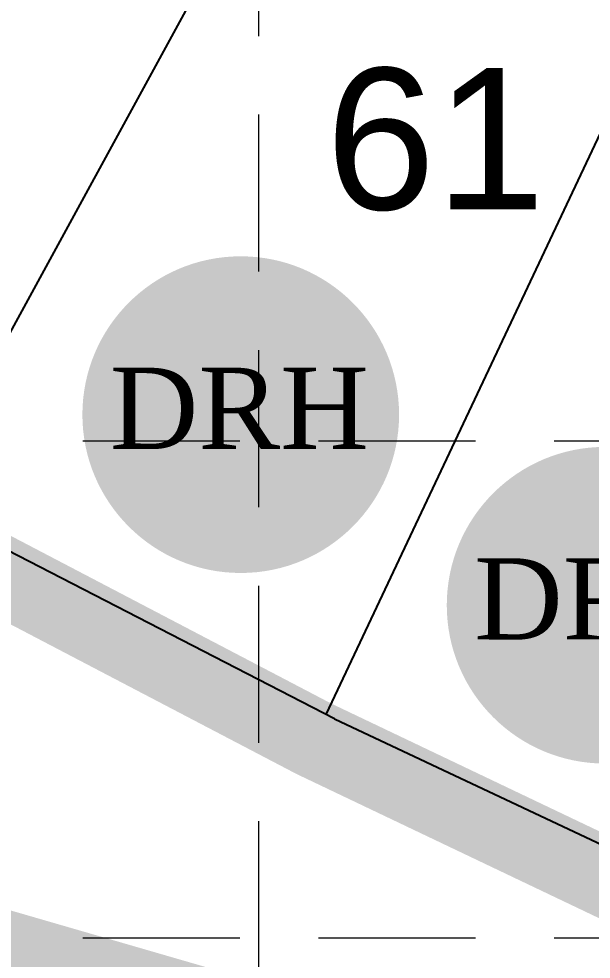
# Model space of a CAD drawing. Header units: inches. Extents: x 3312 to 5850, y 7905 to 11961.
# Drawn here: x 4360.6 to 4433.5, y 10056.5 to 10176.2 of the extents above; entities that cross this region are included whole.
import ezdxf
from ezdxf.enums import TextEntityAlignment as Align

# ---------------------------------------------------------------- set-up
doc = ezdxf.new("R2010")
doc.units = ezdxf.units.IN
doc.header["$LTSCALE"] = 80
doc.header["$MEASUREMENT"] = 0
doc.linetypes.add('HIDDEN', pattern=[0.375, 0.25, -0.125])
for name, color, linetype in [('1 LOT NUMBER', 7, 'Continuous'), ('BASE', 7, 'Continuous'), ('grid', 254, 'HIDDEN'), ('LEGEND', 7, 'Continuous'), ('LOTLINE', 7, 'Continuous'), ('ROW', 7, 'Continuous'), ('SILT', 200, 'Continuous')]:
    doc.layers.add(name, color=color, linetype=linetype)
doc.styles.add('DRHorton', font='dutcheb.ttf')
doc.styles.get("Standard").update_dxf_attribs({"font": 'ARIAL.TTF', "height": 25})

# ---------------------------------------------------------------- blocks, each defined once
blk = doc.blocks.new('DRHorton')
h = blk.add_hatch(color=1)
h.paths.add_polyline_path([(78.7, 25.78, 1), (40.43, 25.78, 1)])
h.paths.add_polyline_path([(42.33, 17.91), (76.5, 17.91), (76.5, 34.87), (42.33, 34.87)], flags=24)
at = {"layer": 'BASE', "color": 176, "style": 'DRHorton'}
blk.add_text('DRH', height=9.814, dxfattribs=at).set_placement((59.39, 21.64), align=Align.CENTER)

msp = doc.modelspace()

# ---------------------------------------------------------------- linework, layer by layer
at = {"color": 5, "const_width": 20}
msp.add_lwpolyline([(5514.06, 9906.34), (4744.22, 9937.31), (4553.23, 9996.1), (4333.73, 10059.77)], dxfattribs=at)
at = {"layer": 'grid', "color": 252, "linetype": 'HIDDEN', "lineweight": 0}
for p, q in [((4391.21, 8224.03), (4391.21, 11894.2)), ((3378.79, 10122.46), (5783.3, 10122.46)), ((3378.79, 10059.18), (5783.3, 10059.18))]:
    msp.add_line(p, q, dxfattribs=at)
at = {"layer": 'LOTLINE'}
for p, q in [((4347.65, 10114.49), (4412.11, 10232.67)), ((4452.17, 10198.85), (4399.77, 10087.71)), ((4400.82, 10087.09), (4304.1, 10136.94)), ((4400.82, 10087.09), (4514.95, 10033.28))]:
    msp.add_line(p, q, dxfattribs=at)
at = {"layer": 'ROW'}
msp.add_arc((4628.95, 10427.16), 288.75, 226.9473, 256.8189, dxfattribs=at)
at = {"layer": 'SILT', "const_width": 10}
msp.add_lwpolyline([(4256.08, 10146.75), (4304.58, 10133.54), (4398.23, 10084.53), (4448.33, 10060.65), (4510.85, 10031.25), (4575.44, 10014.8), (4627.39, 10002.15), (4679.18, 9990.3), (4728.48, 9979.22)], dxfattribs=at)

# ---------------------------------------------------------------- block references
at = {"layer": 'LEGEND', "xscale": 1.053696000000173, "yscale": 1.053695999999945, "zscale": 1.05369599999999}
for p in [(4326.13, 10098.65), (4372.53, 10074.38)]:
    msp.add_blockref('DRHorton', p, dxfattribs=at)

# ---------------------------------------------------------------- texts
at = {"layer": '1 LOT NUMBER'}
msp.add_text('61', height=18, dxfattribs=at).set_placement((4399.7, 10160.94), align=Align.MIDDLE_LEFT)

doc.saveas('drawing.dxf')
